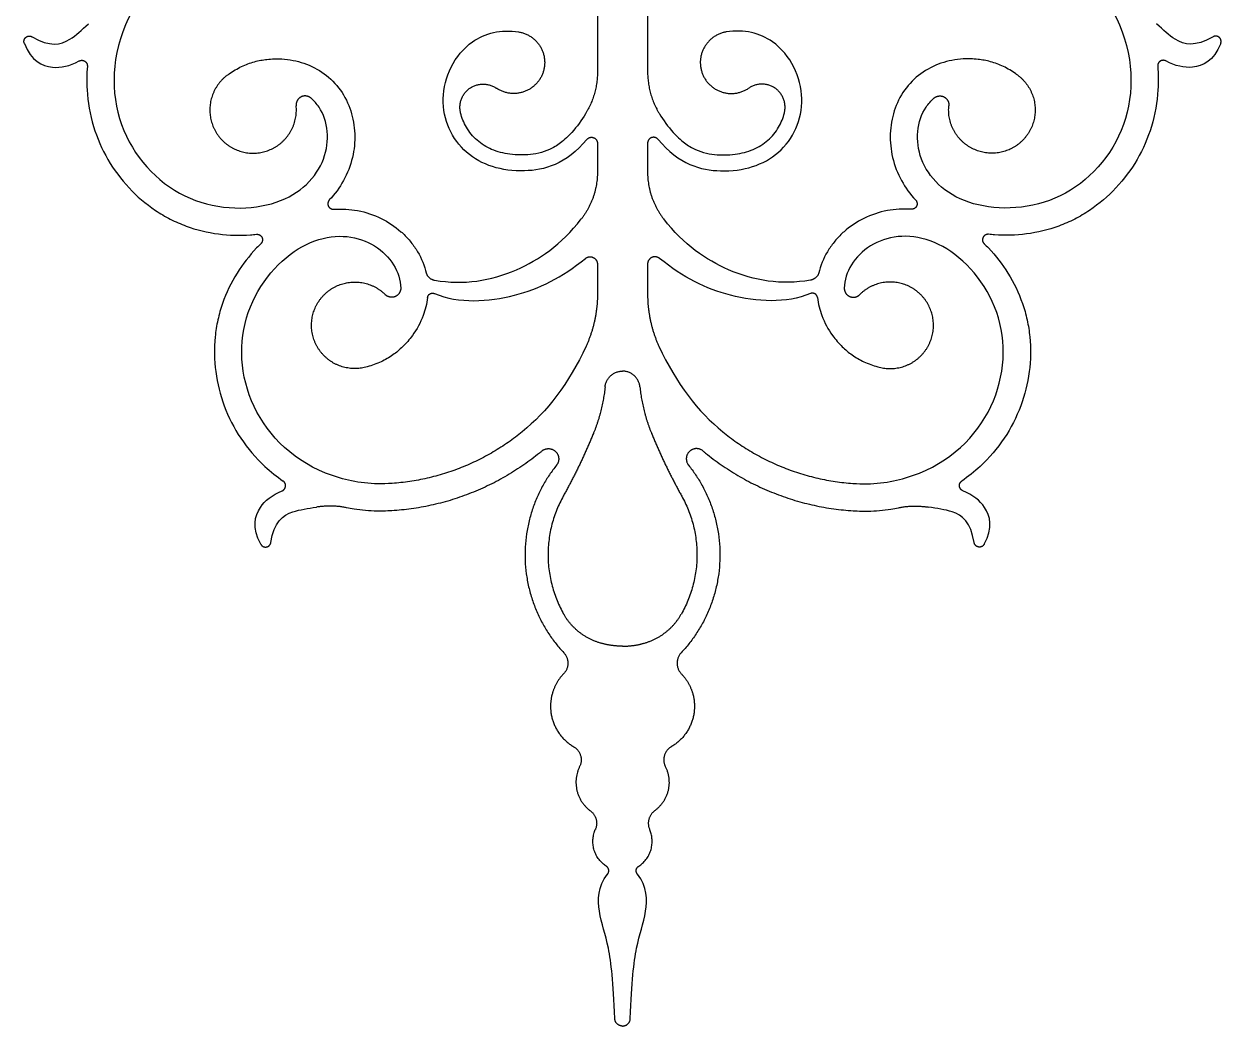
# Model space of a CAD drawing. Header units: millimetres. Extents: x -89 to 94, y -122 to 99.
# Drawn here: x 51.37 to 70.4, y -67.55 to -51.63 of the extents above; entities that cross this region are included whole.
import ezdxf

# ---------------------------------------------------------------- set-up
doc = ezdxf.new("R2010")
doc.units = ezdxf.units.MM
doc.header["$MEASUREMENT"] = 0
doc.layers.add('Layer 03', color=5, linetype='Continuous')

msp = doc.modelspace()

# ---------------------------------------------------------------- linework, layer by layer
at = {"layer": 'Layer 03'}
for p, q in [((60.488, -50.064), (60.488, -52.388)), ((61.285, -50.064), (61.285, -52.388)), ((60.488, -53.525), (60.488, -53.982)), ((61.285, -53.525), (61.285, -53.982)), ((60.488, -55.446), (60.488, -55.922)), ((61.285, -55.446), (61.285, -55.922))]:
    msp.add_line(p, q, dxfattribs=at)
for points, knots in [([(54.441, -50.244), (53.613, -50.651), (52.723, -51.716), (52.777, -53.426), (53.947, -54.594), (55.516, -54.594), (56.279, -53.802), (56.198, -53.091), (55.985, -52.85), (55.937, -52.808)], [0.242684, 0.242684, 0.242684, 0.242684, 1.694501, 3.389003, 5.083504, 6.778006, 8.472507, 10.167009, 10.587986, 10.587986, 10.587986, 10.587986]), ([(67.332, -50.244), (68.159, -50.651), (69.05, -51.716), (68.996, -53.426), (67.826, -54.594), (66.256, -54.594), (65.493, -53.802), (65.575, -53.091), (65.788, -52.85), (65.836, -52.808)], [0.242684, 0.242684, 0.242684, 0.242684, 1.694501, 3.389003, 5.083504, 6.778006, 8.472507, 10.167009, 10.587986, 10.587986, 10.587986, 10.587986]), ([(51.502, -51.833), (51.788, -52), (52.074, -51.936), (52.292, -51.723), (52.398, -51.629)], [0.051029, 0.051029, 0.051029, 0.051029, 0.806774, 1.33171, 1.33171, 1.33171, 1.33171]), ([(60.321, -53.464), (59.988, -53.865), (59.238, -54.059), (58.323, -53.773), (57.879, -52.843), (58.322, -51.873), (58.955, -51.71), (59.236, -51.756)], [0.206267, 0.206267, 0.206267, 0.206267, 1.426646, 2.853292, 4.279938, 5.706584, 6.666557, 6.666557, 6.666557, 6.666557]), ([(61.452, -53.464), (61.785, -53.865), (62.535, -54.059), (63.45, -53.773), (63.893, -52.843), (63.451, -51.873), (62.818, -51.71), (62.536, -51.756)], [0.206267, 0.206267, 0.206267, 0.206267, 1.426646, 2.853292, 4.279938, 5.706584, 6.666557, 6.666557, 6.666557, 6.666557]), ([(70.271, -51.833), (69.984, -52), (69.699, -51.936), (69.48, -51.723), (69.374, -51.629)], [0.051029, 0.051029, 0.051029, 0.051029, 0.806774, 1.33171, 1.33171, 1.33171, 1.33171]), ([(51.38, -51.939), (51.494, -52.219), (51.796, -52.365), (52.096, -52.3), (52.252, -52.217)], [0.045024, 0.045024, 0.045024, 0.045024, 0.784135, 1.385363, 1.385363, 1.385363, 1.385363]), ([(70.393, -51.939), (70.278, -52.219), (69.976, -52.365), (69.677, -52.3), (69.52, -52.217)], [0.045024, 0.045024, 0.045024, 0.045024, 0.784135, 1.385363, 1.385363, 1.385363, 1.385363]), ([(52.381, -52.302), (52.37, -52.426), (52.366, -52.749), (52.456, -53.258), (52.687, -53.791), (53.026, -54.246), (53.38, -54.549), (53.697, -54.735), (54.027, -54.88), (54.456, -54.983), (54.836, -54.995), (55.036, -54.976), (55.068, -54.972)], [4.310467, 4.310467, 4.310467, 4.310467, 4.73788, 5.417437, 6.078091, 6.722465, 7.356142, 7.67081, 7.98458, 8.594325, 9.178006, 9.286774, 9.286774, 9.286774, 9.286774]), ([(54.593, -52.453), (54.606, -52.443), (54.682, -52.387), (54.826, -52.301), (55.031, -52.225), (55.246, -52.185), (55.513, -52.178), (55.83, -52.238), (56.157, -52.406), (56.419, -52.67), (56.557, -52.949), (56.615, -53.19), (56.641, -53.439), (56.61, -53.76), (56.469, -54.123), (56.314, -54.334), (56.227, -54.426)], [-15.289759, -15.289759, -15.289759, -15.289759, -15.233108, -14.966503, -14.716263, -14.483791, -14.21414, -13.800142, -13.38553, -12.963243, -12.53817, -12.326688, -12.113862, -11.67861, -11.225083, -10.787479, -10.787479, -10.787479, -10.787479]), ([(67.179, -52.453), (67.166, -52.443), (67.091, -52.387), (66.947, -52.301), (66.742, -52.225), (66.526, -52.185), (66.259, -52.178), (65.942, -52.238), (65.615, -52.406), (65.353, -52.67), (65.216, -52.949), (65.158, -53.19), (65.132, -53.439), (65.163, -53.76), (65.304, -54.123), (65.458, -54.334), (65.545, -54.426)], [-15.289759, -15.289759, -15.289759, -15.289759, -15.233108, -14.966503, -14.716263, -14.483791, -14.21414, -13.800142, -13.38553, -12.963243, -12.53817, -12.326688, -12.113862, -11.67861, -11.225083, -10.787479, -10.787479, -10.787479, -10.787479]), ([(69.392, -52.302), (69.402, -52.426), (69.407, -52.749), (69.317, -53.258), (69.085, -53.791), (68.746, -54.246), (68.392, -54.549), (68.076, -54.735), (67.745, -54.88), (67.317, -54.983), (66.937, -54.995), (66.736, -54.976), (66.705, -54.972)], [4.310467, 4.310467, 4.310467, 4.310467, 4.73788, 5.417437, 6.078091, 6.722465, 7.356142, 7.67081, 7.98458, 8.594325, 9.178006, 9.286774, 9.286774, 9.286774, 9.286774]), ([(60.3, -53.055), (60.236, -53.16), (60.116, -53.329), (59.916, -53.518), (59.734, -53.628), (59.557, -53.687), (59.4, -53.708), (59.247, -53.712), (59.052, -53.7), (58.81, -53.639), (58.567, -53.49), (58.398, -53.283), (58.332, -53.121), (58.313, -53.041)], [-0.05679, -0.05679, -0.05679, -0.05679, 0.366738, 0.653059, 0.885938, 1.09234, 1.292822, 1.427281, 1.618877, 1.964777, 2.27764, 2.588208, 2.87115, 2.87115, 2.87115, 2.87115]), ([(61.472, -53.055), (61.537, -53.16), (61.656, -53.329), (61.857, -53.518), (62.038, -53.628), (62.216, -53.687), (62.372, -53.708), (62.525, -53.712), (62.72, -53.7), (62.962, -53.639), (63.206, -53.49), (63.375, -53.283), (63.44, -53.121), (63.46, -53.041)], [-0.05679, -0.05679, -0.05679, -0.05679, 0.366738, 0.653059, 0.885938, 1.09234, 1.292822, 1.427281, 1.618877, 1.964777, 2.27764, 2.588208, 2.87115, 2.87115, 2.87115, 2.87115]), ([(56.297, -54.573), (56.424, -54.565), (56.684, -54.579), (57.054, -54.701), (57.322, -54.881), (57.498, -55.059), (57.647, -55.257), (57.728, -55.436), (57.761, -55.565), (57.763, -55.574)], [10.787479, 10.787479, 10.787479, 10.787479, 11.225083, 11.67861, 12.113862, 12.326688, 12.53817, 12.963243, 12.994806, 12.994806, 12.994806, 12.994806]), ([(65.476, -54.573), (65.349, -54.565), (65.088, -54.579), (64.719, -54.701), (64.45, -54.881), (64.275, -55.059), (64.126, -55.257), (64.045, -55.436), (64.012, -55.565), (64.01, -55.574)], [10.787479, 10.787479, 10.787479, 10.787479, 11.225083, 11.67861, 12.113862, 12.326688, 12.53817, 12.963243, 12.994806, 12.994806, 12.994806, 12.994806]), ([(57.9, -55.701), (58.369, -55.778), (59.14, -55.662), (59.911, -55.14), (60.232, -54.728)], [0.144085, 0.144085, 0.144085, 0.144085, 1.895193, 3.382006, 3.382006, 3.382006, 3.382006]), ([(63.872, -55.701), (63.403, -55.778), (62.632, -55.662), (61.862, -55.14), (61.541, -54.728)], [0.144085, 0.144085, 0.144085, 0.144085, 1.895193, 3.382006, 3.382006, 3.382006, 3.382006]), ([(57.227, -58.93), (56.915, -58.953), (55.962, -58.825), (54.877, -57.874), (54.718, -56.228), (55.716, -55.016), (56.812, -54.93), (57.309, -55.444), (57.36, -55.762), (57.362, -55.826)], [1.000947, 1.000947, 1.000947, 1.000947, 1.694501, 3.389003, 5.083504, 6.778006, 8.472507, 10.167009, 10.587986, 10.587986, 10.587986, 10.587986]), ([(64.545, -58.93), (64.858, -58.953), (65.811, -58.825), (66.895, -57.874), (67.054, -56.228), (66.057, -55.016), (64.961, -54.93), (64.464, -55.444), (64.413, -55.762), (64.411, -55.826)], [1.000947, 1.000947, 1.000947, 1.000947, 1.694501, 3.389003, 5.083504, 6.778006, 8.472507, 10.167009, 10.587986, 10.587986, 10.587986, 10.587986]), ([(55.138, -55.122), (55.116, -55.144), (54.974, -55.287), (54.741, -55.588), (54.548, -55.984), (54.45, -56.331), (54.393, -56.694), (54.402, -57.16), (54.538, -57.711), (54.803, -58.228), (55.139, -58.621), (55.391, -58.822), (55.494, -58.893)], [-9.286774, -9.286774, -9.286774, -9.286774, -9.178006, -8.594325, -7.98458, -7.67081, -7.356142, -6.722465, -6.078091, -5.417437, -4.73788, -4.310467, -4.310467, -4.310467, -4.310467]), ([(66.634, -55.122), (66.657, -55.144), (66.799, -55.287), (67.032, -55.588), (67.224, -55.984), (67.322, -56.331), (67.379, -56.694), (67.37, -57.16), (67.234, -57.711), (66.97, -58.228), (66.633, -58.621), (66.381, -58.822), (66.279, -58.893)], [-9.286774, -9.286774, -9.286774, -9.286774, -9.178006, -8.594325, -7.98458, -7.67081, -7.356142, -6.722465, -6.078091, -5.417437, -4.73788, -4.310467, -4.310467, -4.310467, -4.310467]), ([(57.898, -55.913), (58.288, -56.074), (59.192, -56.021), (59.918, -55.662), (60.298, -55.355)], [0.155813, 0.155813, 0.155813, 0.155813, 1.728771, 3.213213, 3.213213, 3.213213, 3.213213]), ([(63.875, -55.913), (63.485, -56.074), (62.58, -56.021), (61.855, -55.662), (61.475, -55.355)], [0.155813, 0.155813, 0.155813, 0.155813, 1.728771, 3.213213, 3.213213, 3.213213, 3.213213]), ([(57.788, -55.978), (57.776, -56.076), (57.724, -56.29), (57.579, -56.553), (57.404, -56.755), (57.236, -56.896), (57.047, -57.006), (56.89, -57.063), (56.799, -57.085), (56.783, -57.088)], [13.461452, 13.461452, 13.461452, 13.461452, 13.800142, 14.21414, 14.483791, 14.716263, 14.966503, 15.233108, 15.289759, 15.289759, 15.289759, 15.289759]), ([(63.985, -55.978), (63.996, -56.076), (64.049, -56.29), (64.193, -56.553), (64.368, -56.755), (64.536, -56.896), (64.725, -57.006), (64.883, -57.063), (64.974, -57.085), (64.99, -57.088)], [13.461452, 13.461452, 13.461452, 13.461452, 13.800142, 14.21414, 14.483791, 14.716263, 14.966503, 15.233108, 15.289759, 15.289759, 15.289759, 15.289759]), ([(55.138, -59.897), (54.995, -59.631), (55.074, -59.304), (55.314, -59.115), (55.478, -59.047)], [0.045024, 0.045024, 0.045024, 0.045024, 0.784135, 1.385363, 1.385363, 1.385363, 1.385363]), ([(66.634, -59.897), (66.778, -59.631), (66.699, -59.304), (66.458, -59.115), (66.295, -59.047)], [0.045024, 0.045024, 0.045024, 0.045024, 0.784135, 1.385363, 1.385363, 1.385363, 1.385363]), ([(55.297, -59.87), (55.35, -59.543), (55.582, -59.363), (55.885, -59.33), (56.024, -59.307)], [0.051029, 0.051029, 0.051029, 0.051029, 0.806774, 1.33171, 1.33171, 1.33171, 1.33171]), ([(57.256, -59.363), (57.166, -59.369), (56.953, -59.375), (56.7, -59.353), (56.54, -59.324), (56.5, -59.316)], [2.1785991, 2.1785991, 2.1785991, 2.1785991, 2.4895775, 2.9102849, 3.0503393, 3.0503393, 3.0503393, 3.0503393]), ([(64.516, -59.363), (64.607, -59.369), (64.819, -59.375), (65.072, -59.353), (65.233, -59.324), (65.273, -59.316)], [2.1785991, 2.1785991, 2.1785991, 2.1785991, 2.4895775, 2.9102849, 3.0503393, 3.0503393, 3.0503393, 3.0503393]), ([(66.475, -59.87), (66.422, -59.543), (66.191, -59.363), (65.888, -59.33), (65.748, -59.307)], [0.051029, 0.051029, 0.051029, 0.051029, 0.806774, 1.33171, 1.33171, 1.33171, 1.33171]), ([(60.763, -67.434), (60.738, -66.843), (60.681, -66.246), (60.496, -65.789), (60.488, -65.337), (60.649, -65.14)], [-2.888529, -2.888529, -2.888529, -2.888529, -1.925686, -0.962843, -0.116324, -0.116324, -0.116324, -0.116324]), ([(61.01, -67.434), (61.034, -66.843), (61.092, -66.246), (61.277, -65.789), (61.284, -65.337), (61.124, -65.14)], [-2.888529, -2.888529, -2.888529, -2.888529, -1.925686, -0.962843, -0.116324, -0.116324, -0.116324, -0.116324])]:
    msp.add_open_spline(points, degree=3, knots=knots, dxfattribs=at)
for points, weights, knots in [([(51.38, -51.939), (51.357, -51.883), (51.403, -51.843), (51.449, -51.803), (51.502, -51.833)], [1, 0.81284624203, 1, 0.81284624203, 1], [0, 0, 0, 0.1215684, 0.1215684, 0.2431368, 0.2431368, 0.2431368]), ([(59.236, -51.756), (59.47, -51.794), (59.586, -52), (59.702, -52.205), (59.614, -52.425), (59.527, -52.644), (59.301, -52.713), (59.075, -52.782), (58.88, -52.649)], [1, 0.901614790286, 1, 0.901614790286, 1, 0.901614790286, 1, 0.901614790286, 1], [3.547369, 3.547369, 3.547369, 4.052452, 4.052452, 4.557535, 4.557535, 5.062619, 5.062619, 5.567702, 5.567702, 5.567702]), ([(62.536, -51.756), (62.303, -51.794), (62.187, -52), (62.07, -52.205), (62.158, -52.425), (62.246, -52.644), (62.472, -52.713), (62.698, -52.782), (62.893, -52.649)], [1, 0.901614790286, 1, 0.901614790286, 1, 0.901614790286, 1, 0.901614790286, 1], [3.547369, 3.547369, 3.547369, 4.052452, 4.052452, 4.557535, 4.557535, 5.062619, 5.062619, 5.567702, 5.567702, 5.567702]), ([(70.393, -51.939), (70.416, -51.883), (70.37, -51.843), (70.324, -51.803), (70.271, -51.833)], [1, 0.81284624203, 1, 0.81284624203, 1], [0, 0, 0, 0.1215684, 0.1215684, 0.2431368, 0.2431368, 0.2431368]), ([(52.252, -52.217), (52.298, -52.193), (52.342, -52.222), (52.385, -52.25), (52.381, -52.302)], [1, 0.860013356362, 1, 0.860013356362, 1], [0, 0, 0, 0.1080756, 0.1080756, 0.2161513, 0.2161513, 0.2161513]), ([(69.52, -52.217), (69.474, -52.193), (69.431, -52.222), (69.387, -52.25), (69.392, -52.302)], [1, 0.860013356362, 1, 0.860013356362, 1], [0, 0, 0, 0.1080756, 0.1080756, 0.2161513, 0.2161513, 0.2161513]), ([(54.593, -52.453), (54.284, -52.694), (54.334, -53.083), (54.383, -53.472), (54.743, -53.627), (55.104, -53.782), (55.42, -53.551), (55.737, -53.321), (55.7, -52.93)], [1, 0.86864680914, 1, 0.86864680914, 1, 0.86864680914, 1, 0.86864680914, 1], [4.953485, 4.953485, 4.953485, 5.770762, 5.770762, 6.588038, 6.588038, 7.405315, 7.405315, 8.222591, 8.222591, 8.222591]), ([(67.179, -52.453), (67.489, -52.694), (67.439, -53.083), (67.389, -53.472), (67.029, -53.627), (66.669, -53.782), (66.352, -53.551), (66.035, -53.321), (66.073, -52.93)], [1, 0.86864680914, 1, 0.86864680914, 1, 0.86864680914, 1, 0.86864680914, 1], [4.953485, 4.953485, 4.953485, 5.770762, 5.770762, 6.588038, 6.588038, 7.405315, 7.405315, 8.222591, 8.222591, 8.222591]), ([(58.313, -53.041), (58.253, -52.795), (58.462, -52.65), (58.67, -52.506), (58.88, -52.649)], [1, 0.824280137967, 1, 0.824280137967, 1], [0, 0, 0, 0.509868, 0.509868, 1.019735, 1.019735, 1.019735]), ([(63.46, -53.041), (63.52, -52.795), (63.311, -52.65), (63.102, -52.506), (62.893, -52.649)], [1, 0.824280137967, 1, 0.824280137967, 1], [0, 0, 0, 0.509868, 0.509868, 1.019735, 1.019735, 1.019735]), ([(55.937, -52.808), (55.863, -52.745), (55.777, -52.789), (55.691, -52.834), (55.7, -52.93)], [1, 0.827995583274, 1, 0.827995583274, 1], [0, 0, 0, 0.195631, 0.195631, 0.3912619, 0.3912619, 0.3912619]), ([(65.836, -52.808), (65.909, -52.745), (65.996, -52.789), (66.082, -52.834), (66.073, -52.93)], [1, 0.827995583274, 1, 0.827995583274, 1], [0, 0, 0, 0.195631, 0.195631, 0.3912619, 0.3912619, 0.3912619]), ([(60.321, -53.464), (60.363, -53.413), (60.425, -53.436), (60.488, -53.458), (60.488, -53.525)], [1, 0.818400860417, 1, 0.818400860417, 1], [0, 0, 0, 0.1327512, 0.1327512, 0.2655025, 0.2655025, 0.2655025]), ([(61.452, -53.464), (61.41, -53.413), (61.347, -53.436), (61.285, -53.458), (61.285, -53.525)], [1, 0.818400860417, 1, 0.818400860417, 1], [0, 0, 0, 0.1327512, 0.1327512, 0.2655025, 0.2655025, 0.2655025]), ([(56.227, -54.426), (56.187, -54.47), (56.212, -54.523), (56.237, -54.577), (56.297, -54.573)], [1, 0.82648782878, 1, 0.82648782878, 1], [0, 0, 0, 0.1195913, 0.1195913, 0.2391825, 0.2391825, 0.2391825]), ([(65.545, -54.426), (65.586, -54.47), (65.561, -54.523), (65.535, -54.577), (65.476, -54.573)], [1, 0.82648782878, 1, 0.82648782878, 1], [0, 0, 0, 0.1195913, 0.1195913, 0.2391825, 0.2391825, 0.2391825]), ([(55.068, -54.972), (55.13, -54.965), (55.157, -55.022), (55.183, -55.078), (55.138, -55.122)], [1, 0.813242295676, 1, 0.813242295676, 1], [0, 0, 0, 0.1242188, 0.1242188, 0.2484376, 0.2484376, 0.2484376]), ([(66.705, -54.972), (66.643, -54.965), (66.616, -55.022), (66.589, -55.078), (66.634, -55.122)], [1, 0.813242295676, 1, 0.813242295676, 1], [0, 0, 0, 0.1242188, 0.1242188, 0.2484376, 0.2484376, 0.2484376]), ([(60.298, -55.355), (60.355, -55.308), (60.421, -55.34), (60.488, -55.372), (60.488, -55.446)], [1, 0.845858707435, 1, 0.845858707435, 1], [0, 0, 0, 0.1506573, 0.1506573, 0.3013146, 0.3013146, 0.3013146]), ([(61.475, -55.355), (61.418, -55.308), (61.351, -55.34), (61.285, -55.372), (61.285, -55.446)], [1, 0.845858707435, 1, 0.845858707435, 1], [0, 0, 0, 0.1506573, 0.1506573, 0.3013146, 0.3013146, 0.3013146]), ([(56.783, -57.088), (56.4, -57.175), (56.131, -56.889), (55.862, -56.604), (55.971, -56.227), (56.08, -55.85), (56.46, -55.752), (56.839, -55.654), (57.117, -55.931)], [1, 0.86864680914, 1, 0.86864680914, 1, 0.86864680914, 1, 0.86864680914, 1], [4.953485, 4.953485, 4.953485, 5.770762, 5.770762, 6.588038, 6.588038, 7.405315, 7.405315, 8.222591, 8.222591, 8.222591]), ([(64.99, -57.088), (65.373, -57.175), (65.641, -56.889), (65.91, -56.604), (65.801, -56.227), (65.692, -55.85), (65.313, -55.752), (64.933, -55.654), (64.655, -55.931)], [1, 0.86864680914, 1, 0.86864680914, 1, 0.86864680914, 1, 0.86864680914, 1], [4.953485, 4.953485, 4.953485, 5.770762, 5.770762, 6.588038, 6.588038, 7.405315, 7.405315, 8.222591, 8.222591, 8.222591]), ([(57.362, -55.826), (57.364, -55.923), (57.275, -55.961), (57.186, -55.999), (57.117, -55.931)], [1, 0.827995583274, 1, 0.827995583274, 1], [0, 0, 0, 0.195631, 0.195631, 0.3912619, 0.3912619, 0.3912619]), ([(57.788, -55.978), (57.792, -55.938), (57.827, -55.918), (57.861, -55.898), (57.898, -55.913)], [1, 0.895213290212, 1, 0.895213290212, 1], [0, 0, 0, 0.0850876, 0.0850876, 0.1701752, 0.1701752, 0.1701752]), ([(63.985, -55.978), (63.98, -55.938), (63.946, -55.918), (63.911, -55.898), (63.875, -55.913)], [1, 0.895213290212, 1, 0.895213290212, 1], [0, 0, 0, 0.0850876, 0.0850876, 0.1701752, 0.1701752, 0.1701752]), ([(64.411, -55.826), (64.408, -55.923), (64.498, -55.961), (64.587, -55.999), (64.655, -55.931)], [1, 0.827995583274, 1, 0.827995583274, 1], [0, 0, 0, 0.195631, 0.195631, 0.3912619, 0.3912619, 0.3912619]), ([(59.605, -58.415), (59.718, -58.321), (59.823, -58.423), (59.929, -58.526), (59.837, -58.641)], [1, 0.741368343376, 1, 0.741368343376, 1], [0, 0, 0, 0.2741812, 0.2741812, 0.5483624, 0.5483624, 0.5483624]), ([(62.167, -58.415), (62.054, -58.321), (61.949, -58.423), (61.844, -58.526), (61.936, -58.641)], [1, 0.741368343376, 1, 0.741368343376, 1], [0, 0, 0, 0.2741812, 0.2741812, 0.5483624, 0.5483624, 0.5483624]), ([(55.478, -59.047), (55.526, -59.026), (55.531, -58.974), (55.537, -58.922), (55.494, -58.893)], [1, 0.860013356362, 1, 0.860013356362, 1], [0, 0, 0, 0.1080756, 0.1080756, 0.2161513, 0.2161513, 0.2161513]), ([(66.295, -59.047), (66.247, -59.026), (66.241, -58.974), (66.236, -58.922), (66.279, -58.893)], [1, 0.860013356362, 1, 0.860013356362, 1], [0, 0, 0, 0.1080756, 0.1080756, 0.2161513, 0.2161513, 0.2161513]), ([(55.138, -59.897), (55.167, -59.951), (55.227, -59.94), (55.288, -59.93), (55.297, -59.87)], [1, 0.81284624203, 1, 0.81284624203, 1], [0, 0, 0, 0.1215684, 0.1215684, 0.2431368, 0.2431368, 0.2431368]), ([(66.634, -59.897), (66.605, -59.951), (66.545, -59.94), (66.485, -59.93), (66.475, -59.87)], [1, 0.81284624203, 1, 0.81284624203, 1], [0, 0, 0, 0.1215684, 0.1215684, 0.2431368, 0.2431368, 0.2431368]), ([(59.951, -61.954), (59.811, -62.099), (59.764, -62.295), (59.632, -62.834), (60.111, -63.114)], [0.867880260021, 0.899358646308, 1, 0.764416354412, 0.90780805208], [1.944348, 1.944348, 1.944348, 2.347695, 2.347695, 3.29186, 3.29186, 3.29186]), ([(61.821, -61.954), (61.961, -62.099), (62.009, -62.295), (62.14, -62.834), (61.662, -63.114)], [0.867880260021, 0.899358646308, 1, 0.764416354412, 0.90780805208], [1.944348, 1.944348, 1.944348, 2.347695, 2.347695, 3.29186, 3.29186, 3.29186]), ([(60.629, -65.012), (60.33, -64.817), (60.437, -64.476), (60.444, -64.451), (60.455, -64.427)], [0.91165674596, 0.761308936079, 1, 0.977099359735, 0.957779815179], [-2.974905, -2.974905, -2.974905, -2.1136526, -2.1136526, -2.0310218, -2.0310218, -2.0310218]), ([(61.144, -65.012), (61.442, -64.817), (61.336, -64.476), (61.328, -64.451), (61.317, -64.427)], [0.91165674596, 0.761308936079, 1, 0.977099359735, 0.957779815179], [-2.974905, -2.974905, -2.974905, -2.1136526, -2.1136526, -2.0310218, -2.0310218, -2.0310218]), ([(60.649, -65.14), (60.673, -65.11), (60.667, -65.071), (60.661, -65.033), (60.629, -65.012)], [1, 0.913435511627, 1, 0.913435511627, 1], [0, 0, 0, 0.0838299, 0.0838299, 0.1676597, 0.1676597, 0.1676597]), ([(61.124, -65.14), (61.099, -65.11), (61.105, -65.071), (61.111, -65.033), (61.144, -65.012)], [1, 0.913435511627, 1, 0.913435511627, 1], [0, 0, 0, 0.0838299, 0.0838299, 0.1676597, 0.1676597, 0.1676597])]:
    msp.add_rational_spline(points, weights, degree=2, knots=knots, dxfattribs=at)
for points, weights in [([(60.488, -52.388), (60.488, -52.748), (60.3, -53.055)], [1, 0.962582926109, 1]), ([(61.285, -52.388), (61.285, -52.748), (61.472, -53.055)], [1, 0.962582926109, 1]), ([(60.488, -53.982), (60.488, -54.399), (60.232, -54.728)], [1, 0.945710839416, 1]), ([(61.285, -53.982), (61.285, -54.399), (61.541, -54.728)], [1, 0.945710839416, 1]), ([(57.763, -55.574), (57.789, -55.683), (57.9, -55.701)], [1, 0.833720046863, 1]), ([(64.01, -55.574), (63.983, -55.683), (63.872, -55.701)], [1, 0.833720046863, 1]), ([(60.488, -55.922), (60.488, -56.356), (60.307, -56.751)], [1, 0.97707139967, 1]), ([(61.285, -55.922), (61.285, -56.356), (61.465, -56.751)], [1, 0.97707139967, 1]), ([(60.609, -57.396), (60.635, -57.146), (60.886, -57.146)], [1, 0.742321842572, 1]), ([(61.163, -57.396), (61.138, -57.146), (60.886, -57.146)], [1, 0.742321842572, 1]), ([(60.609, -57.396), (60.57, -57.781), (60.423, -58.139)], [1, 0.989779492846, 1]), ([(61.163, -57.396), (61.203, -57.781), (61.349, -58.139)], [1, 0.989779492846, 1]), ([(59.293, -58.11), (58.389, -58.846), (57.227, -58.93)], [1, 0.953811968214, 1]), ([(60.423, -58.139), (60.214, -58.65), (59.945, -59.132)], [1, 0.998195780864, 1]), ([(61.349, -58.139), (61.559, -58.65), (61.828, -59.132)], [1, 0.998195780864, 1]), ([(62.479, -58.11), (63.383, -58.846), (64.545, -58.93)], [1, 0.953811968214, 1]), ([(59.567, -58.447), (58.557, -59.268), (57.259, -59.362)], [1, 0.953811968214, 1]), ([(62.206, -58.447), (63.216, -59.268), (64.514, -59.362)], [1, 0.953811968214, 1]), ([(59.837, -58.641), (58.604, -60.182), (59.953, -61.621)], [1, 0.755884926479, 1]), ([(61.936, -58.641), (63.168, -60.182), (61.819, -61.621)], [1, 0.755884926479, 1]), ([(59.945, -59.132), (59.422, -60.07), (59.951, -61.005)], [1, 0.871927636887, 1]), ([(61.828, -59.132), (62.35, -60.07), (61.822, -61.005)], [1, 0.871927636887, 1]), ([(56.5, -59.316), (56.263, -59.268), (56.024, -59.307)], [1, 0.983807343112, 1]), ([(65.273, -59.316), (65.51, -59.268), (65.748, -59.307)], [1, 0.983807343112, 1]), ([(60.546, -61.47), (60.152, -61.361), (59.951, -61.005)], [1, 0.923933734372, 1]), ([(61.227, -61.47), (61.62, -61.361), (61.822, -61.005)], [1, 0.923933734372, 1]), ([(59.953, -61.621), (60.11, -61.789), (59.951, -61.954)], [1, 0.724898404359, 1]), ([(60.886, -61.517), (60.713, -61.517), (60.546, -61.47)], [1, 0.990847574849, 1]), ([(60.886, -61.517), (61.06, -61.517), (61.227, -61.47)], [1, 0.990847574849, 1]), ([(61.819, -61.621), (61.662, -61.789), (61.821, -61.954)], [1, 0.724898404359, 1]), ([(60.111, -63.114), (60.304, -63.228), (60.205, -63.429)], [1, 0.732467131449, 1]), ([(61.662, -63.114), (61.468, -63.228), (61.567, -63.429)], [1, 0.732467131449, 1]), ([(60.205, -63.429), (59.996, -63.854), (60.377, -64.134)], [1, 0.766650729867, 1]), ([(61.567, -63.429), (61.777, -63.854), (61.395, -64.134)], [1, 0.766650729867, 1]), ([(60.377, -64.134), (60.534, -64.249), (60.455, -64.427)], [1, 0.779808136827, 1]), ([(61.395, -64.134), (61.239, -64.249), (61.317, -64.427)], [1, 0.779808136827, 1]), ([(60.886, -67.552), (60.768, -67.552), (60.763, -67.434)], [1, 0.721675323365, 1]), ([(60.886, -67.552), (61.005, -67.552), (61.01, -67.434)], [1, 0.721675323365, 1])]:
    msp.add_rational_spline(points, weights, degree=2, dxfattribs=at)
for points, degree in [([(60.307, -56.751), (60.036, -57.344), (59.682, -57.794), (59.293, -58.11)], 3), ([(61.465, -56.751), (61.737, -57.344), (62.091, -57.794), (62.479, -58.11)], 3), ([(59.605, -58.415), (59.593, -58.426), (59.58, -58.436), (59.567, -58.447)], 3), ([(62.167, -58.415), (62.18, -58.426), (62.193, -58.436), (62.206, -58.447)], 3), ([(57.256, -59.363), (57.257, -59.363), (57.257, -59.363), (57.258, -59.362), (57.258, -59.362), (57.259, -59.362)], 5), ([(64.516, -59.363), (64.516, -59.363), (64.516, -59.363), (64.515, -59.362), (64.514, -59.362), (64.514, -59.362)], 5)]:
    msp.add_open_spline(points, degree=degree, dxfattribs=at)

doc.saveas('drawing.dxf')
